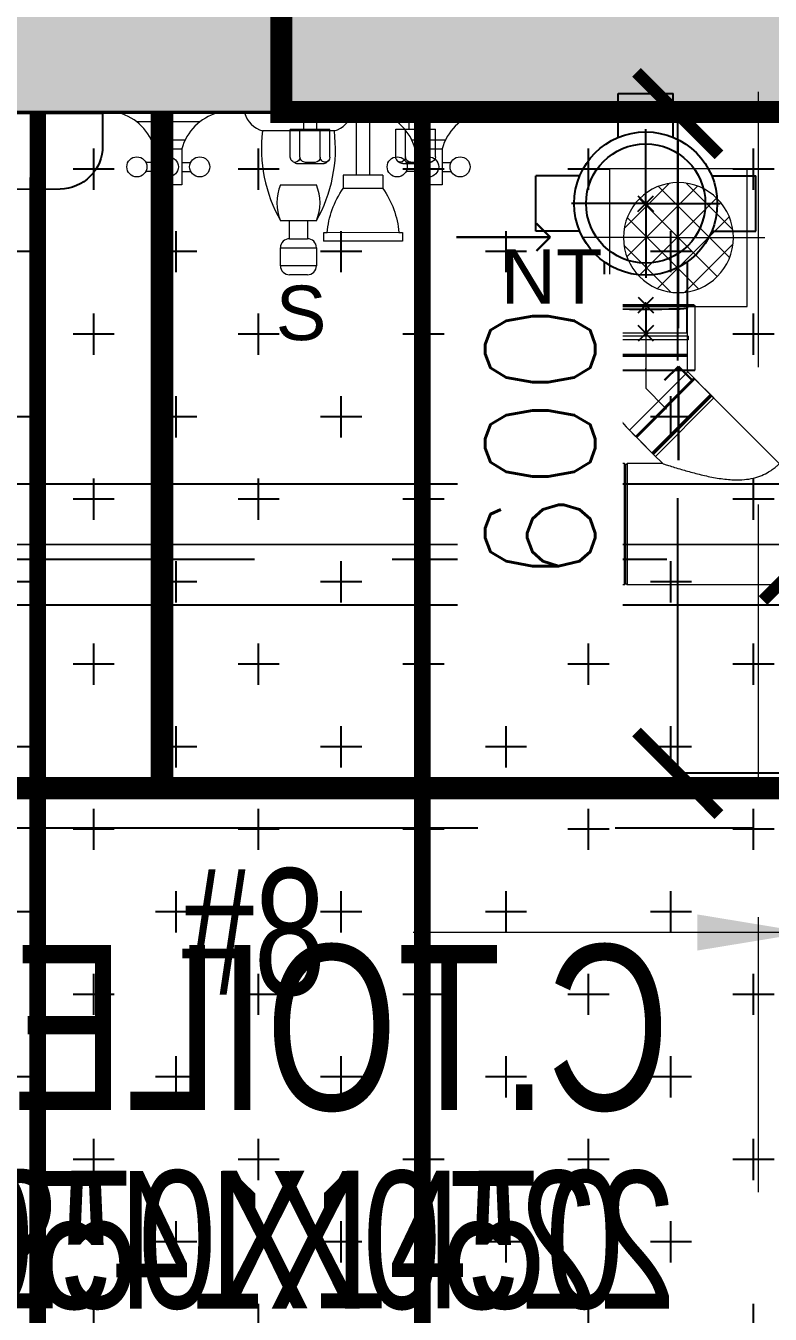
# Model space of a CAD drawing. Header units: millimetres. Extents: x 1135099 to 1230264, y -5736945 to -5695799.
# Drawn here: x 1211394 to 1212071, y -5723017 to -5721846 of the extents above; entities that cross this region are included whole.
import ezdxf
from ezdxf.lldxf.tags import DXFTag

# ---------------------------------------------------------------- set-up
doc = ezdxf.new("R2010")
doc.units = ezdxf.units.MM
doc.header["$LTSCALE"] = 1000
doc.header["$MEASUREMENT"] = 0
for name, pattern in [('2BHK-A - FRONT$1$AUDIT_D_120904163729-0', [0]), ('AUDIT_D_120904163729-0', [0]), ('T8(T9 IS SIMILAR) - DIMENSION & TEXTING$0$CENTERX2', [101.6, 63.5, -12.7, 12.7, -12.7]), ('T8(T9 IS SIMILAR) - DIMENSION & TEXTING$0$HIDDEN', [0.375, 0.25, -0.125]), ('T8(T9 IS SIMILAR) - DIMENSION & TEXTING$1$AUDIT_D_120904163729-0', [0]), ('T8(T9 IS SIMILAR)$0$$0$HIDDEN', [0.375, 0.25, -0.125]), ('T8(T9 IS SIMILAR)$0$HIDDEN', [0.375, 0.25, -0.125]), ('T8_REFUGE COLUMNS$0$CENTER2', [1.125, 0.75, -0.125, 0.125, -0.125])]:
    doc.linetypes.add(name, pattern=pattern)
doc.layers.get('0').update_dxf_attribs({"linetype": 'AUDIT_D_120904163729-0'})
for name, color, linetype, lineweight in [('2BHK-A - FRONT$0$a-Text', 4, 'Continuous', 0), ('2BHK-A - FRONT$0$a-TEXT -R SIZE', 4, 'Continuous', 0), ('2BHK-A - FRONT$1$$0$a-TOI-fixtures', 251, 'Continuous', 0), ('2BHK-A - FRONT$1$a-TOI-fixtures', 251, 'Continuous', 0), ('2BHK-A - FRONT$1$A-WALL- 160', 6, 'Continuous', 30), ('T8(T9 IS SIMILAR) - DIMENSION & TEXTING$0$FURNITURE_AR', 34, 'Continuous', 9), ('T8(T9 IS SIMILAR) - DIMENSION & TEXTING$0$U-TI-FIXTURE', 161, 'Continuous', 25), ('T8(T9 IS SIMILAR) - DIMENSION & TEXTING$0$U-TI-WS-HOT', 1, 'T8(T9 IS SIMILAR) - DIMENSION & TEXTING$0$DASHDOT', 30), ('T8(T9 IS SIMILAR) - DIMENSION & TEXTING$1$a-TEXT -R SIZE', 4, 'Continuous', 0), ('T8(T9 IS SIMILAR) - DIMENSION & TEXTING$1$R0-18-10-2014-T1-1st Podium Floor Plan$0$Text', 2, 'Continuous', 0), ('T8(T9 IS SIMILAR)$0$D&W', 8, 'Continuous', 25), ('T8(T9 IS SIMILAR)$0$SCPL BEAM', 191, 'T8(T9 IS SIMILAR)$0$$0$HIDDEN', 13)]:
    doc.layers.add(name, color=color, linetype=linetype, lineweight=lineweight)
for name, color, linetype in [('2BHK-A - FRONT$0$A-TOI SUNK 50MM', 8, 'Continuous'), ('2BHK-A - FRONT$1$A-HATCH -160', 251, '2BHK-A - FRONT$1$AUDIT_D_120904163729-0'), ('T8(T9 IS SIMILAR) - DIMENSION & TEXTING$0$A-DIMENSIONS', 2, 'T8(T9 IS SIMILAR) - DIMENSION & TEXTING$0$HIDDEN'), ('T8(T9 IS SIMILAR) - DIMENSION & TEXTING$0$A-PLUMBING', 7, 'T8(T9 IS SIMILAR) - DIMENSION & TEXTING$1$AUDIT_D_120904163729-0'), ('T8(T9 IS SIMILAR) - DIMENSION & TEXTING$0$pl-110 dia soil pipe', 1, 'Continuous'), ('T8(T9 IS SIMILAR) - DIMENSION & TEXTING$0$pl-110 dia soil pipe1', 1, 'Continuous'), ('T8(T9 IS SIMILAR) - DIMENSION & TEXTING$0$pl-75 dia waste pipe', 3, 'Continuous'), ('T8(T9 IS SIMILAR) - DIMENSION & TEXTING$0$pl-75 dia waste pipe1', 3, 'Continuous'), ('T8(T9 IS SIMILAR) - DIMENSION & TEXTING$0$PL-FITTINGS', 5, 'Continuous'), ('T8(T9 IS SIMILAR) - DIMENSION & TEXTING$0$U-TI-75MM WASTE WATER PIPE', 3, 'Continuous'), ('T8(T9 IS SIMILAR) - DIMENSION & TEXTING$0$U-TI-TEXT', 7, 'Continuous'), ('T8(T9 IS SIMILAR) - DIMENSION & TEXTING$0$U-TI-WS', 5, 'Continuous'), ('T8_REFUGE COLUMNS$0$A-CENTERLINE', 193, 'T8_REFUGE COLUMNS$0$CENTER2'), ('T8_REFUGE COLUMNS$1$A-RCC COLS', 3, 'Continuous'), ('T8_TYPICAL COLUMNS$0$A-RCC COLS', 3, 'Continuous')]:
    doc.layers.add(name, color=color, linetype=linetype)
doc.layers.add('A-RERA CARPET AREA', color=30, linetype='Continuous', plot=False)
for name, color, linetype, lineweight, true_color in [('T8(T9 IS SIMILAR) - DIMENSION & TEXTING$0$GEB-BEZUG', 2, 'Continuous', 25, 0xffff00), ('T8_REFUGE COLUMNS$1$COL-HATCH', 7, 'Continuous', 25, 0xa3a3a3), ('T8_TYPICAL COLUMNS$0$$0$COL-HATCH', 7, 'Continuous', 25, 0xa3a3a3)]:
    doc.layers.add(name, color=color, linetype=linetype, lineweight=lineweight, true_color=true_color)
doc.styles.add('2BHK-A - FRONT$0$ARIAL ARROW', font='swisscl.ttf')
doc.styles.add('2BHK-A - FRONT$1$Romans 1', font='romans.shx', dxfattribs={"height": 100})
doc.styles.add('T8(T9 IS SIMILAR) - DIMENSION & TEXTING$0$arial', font='sanss___.ttf')
doc.styles.add('T8(T9 IS SIMILAR) - DIMENSION & TEXTING$0$Romans 1', font='romans.shx', dxfattribs={"height": 100})
doc.styles.add('T8(T9 IS SIMILAR) - DIMENSION & TEXTING$1$ARIAL ARROW', font='swisscl.ttf')
doc.styles.add('T8(T9 IS SIMILAR) - DIMENSION & TEXTING$1$Tahoma', font='tahoma.ttf')
tags = doc.linetypes.add('T8(T9 IS SIMILAR) - DIMENSION & TEXTING$0$DASHDOT', pattern=[1, 0.5, -0.25, 0, -0.25]).pattern_tags.tags
tags[10:11] = [DXFTag(74, 4), DXFTag(75, 0), DXFTag(340, '0'), DXFTag(46, 1.0), DXFTag(50, 0.0), DXFTag(44, 0.0), DXFTag(45, 0.0)]
tags[8:9] = [DXFTag(74, 4), DXFTag(75, 0), DXFTag(340, '0'), DXFTag(46, 1.0), DXFTag(50, 0.0), DXFTag(44, 0.0), DXFTag(45, 0.0)]
tags[6:7] = [DXFTag(74, 4), DXFTag(75, 0), DXFTag(340, '0'), DXFTag(46, 1.0), DXFTag(50, 0.0), DXFTag(44, 0.0), DXFTag(45, 0.0)]
tags[4:5] = [DXFTag(74, 4), DXFTag(75, 0), DXFTag(340, '0'), DXFTag(46, 1.0), DXFTag(50, 0.0), DXFTag(44, 0.0), DXFTag(45, 0.0)]
doc.dimstyles.new('2BHK-A - FRONT$1$ALPINE S', dxfattribs={"dimscale": 0, "dimtxt": 100, "dimasz": 75, "dimexe": 0, "dimexo": 0, "dimgap": 75, "dimtad": 1, "dimdec": 0, "dimzin": 0, "dimdsep": 46, "dimtxsty": '2BHK-A - FRONT$1$Romans 1', "dimblk": '2BHK-A - FRONT$1$_ArchTick', "dimcen": 0.09, "dimclrd": 256, "dimclre": 256, "dimclrt": 7, "dimadec": 0, "dimazin": 0, "dimtfac": 1, "dimtdec": 0, "dimtofl": 0, "dimtmove": 1, "dimatfit": 0, "dimldrblk": '2BHK-A - FRONT$1$_Open90', "dimfxl": 1, "dimtolj": 1, "dimtzin": 0, "dimarcsym": 0})
doc.dimstyles.new('T8(T9 IS SIMILAR) - DIMENSION & TEXTING$0$ALPINE S', dxfattribs={"dimscale": 0, "dimtxt": 100, "dimasz": 75, "dimexe": 0, "dimexo": 0, "dimgap": 75, "dimtad": 1, "dimdec": 0, "dimzin": 0, "dimdsep": 46, "dimtxsty": 'T8(T9 IS SIMILAR) - DIMENSION & TEXTING$0$Romans 1', "dimblk": 'T8(T9 IS SIMILAR) - DIMENSION & TEXTING$0$_ArchTick', "dimcen": 0.09, "dimclrd": 256, "dimclre": 256, "dimclrt": 7, "dimadec": 0, "dimazin": 0, "dimtfac": 1, "dimtdec": 0, "dimtofl": 0, "dimtmove": 1, "dimatfit": 0, "dimldrblk": 'T8(T9 IS SIMILAR) - DIMENSION & TEXTING$0$_Open90', "dimfxl": 1, "dimtolj": 1, "dimtzin": 0, "dimarcsym": 0})
doc.dimstyles.new('T8(T9 IS SIMILAR) - DIMENSION & TEXTING$1$SAMATA STD', dxfattribs={"dimtxt": 100, "dimasz": 50, "dimexe": 50, "dimexo": 50, "dimgap": 10, "dimtad": 0, "dimdec": 0, "dimrnd": 5, "dimzin": 0, "dimdsep": 46, "dimtxsty": 'T8(T9 IS SIMILAR) - DIMENSION & TEXTING$1$Tahoma', "dimblk": 'T8(T9 IS SIMILAR) - DIMENSION & TEXTING$1$_Origin2', "dimcen": -50, "dimdle": 50, "dimclrd": 7, "dimclre": 7, "dimclrt": 7, "dimadec": 0, "dimazin": 0, "dimtfac": 1, "dimtdec": 0, "dimtmove": 1, "dimatfit": 3, "dimfxl": 150, "dimtfill": 1, "dimtolj": 1, "dimtzin": 0, "dimlwd": -1, "dimlwe": -1, "dimarcsym": 0})

# ---------------------------------------------------------------- blocks, each defined once
blk = doc.blocks.new('T8(T9 IS SIMILAR) - DIMENSION & TEXTING$0$_ArchTick')
at = {"color": 0, "linetype": 'ByBlock', "const_width": 0.15}
blk.add_lwpolyline([(-0.5, -0.5), (0.5, 0.5)], dxfattribs=at)
blk = doc.blocks.new('*D503')
at = {"layer": 'T8(T9 IS SIMILAR) - DIMENSION & TEXTING$0$A-DIMENSIONS', "linetype": 'T8(T9 IS SIMILAR) - DIMENSION & TEXTING$0$HIDDEN', "lineweight": -2, "transparency": 16777216}
for p, q in [((1209852.5, -5721924.4), (1209852.5, -5722330.4)), ((1212102.3, -5721924.4), (1212102.3, -5722330.4))]:
    blk.add_line(p, q, dxfattribs=at)
at = {"layer": 'T8(T9 IS SIMILAR) - DIMENSION & TEXTING$0$A-DIMENSIONS', "lineweight": -2, "transparency": 16777216}
blk.add_line((1209852.5, -5722330.4), (1212102.3, -5722330.4), dxfattribs=at)
at = {"layer": 'T8(T9 IS SIMILAR) - DIMENSION & TEXTING$0$A-DIMENSIONS', "linetype": 'ByBlock', "lineweight": -2, "transparency": 16777216, "xscale": 75, "yscale": 75, "zscale": 75, "rotation": 180}
blk.add_blockref('T8(T9 IS SIMILAR) - DIMENSION & TEXTING$0$_ArchTick', (1209852.5, -5722330.4), dxfattribs=at)
at = {"layer": 'T8(T9 IS SIMILAR) - DIMENSION & TEXTING$0$A-DIMENSIONS', "linetype": 'ByBlock', "lineweight": -2, "transparency": 16777216, "xscale": 75, "yscale": 75, "zscale": 75}
blk.add_blockref('T8(T9 IS SIMILAR) - DIMENSION & TEXTING$0$_ArchTick', (1212102.3, -5722330.4), dxfattribs=at)
at = {"layer": 'T8(T9 IS SIMILAR) - DIMENSION & TEXTING$0$A-DIMENSIONS', "color": 7, "linetype": 'ByBlock', "transparency": 16777216, "insert": (1210977.4, -5722205.4), "char_height": 100, "attachment_point": 5, "style": 'T8(T9 IS SIMILAR) - DIMENSION & TEXTING$0$Romans 1'}
blk.add_mtext('\\A1;2250', dxfattribs=at)
blk = doc.blocks.new('T8(T9 IS SIMILAR) - DIMENSION & TEXTING$0$_Open90')
at = {"color": 0, "linetype": 'ByBlock', "lineweight": -2}
for p, q in [((-0.5, 0.5), (0, 0)), ((0, 0), (-1, 0)), ((0, 0), (-0.5, -0.5))]:
    blk.add_line(p, q, dxfattribs=at)
blk = doc.blocks.new('T8(T9 IS SIMILAR) - DIMENSION & TEXTING$0$Einfügepunkt')
at = {"layer": 'T8(T9 IS SIMILAR) - DIMENSION & TEXTING$0$GEB-BEZUG'}
for p, q in [((-7.1, -7.1), (7.1, 7.1)), ((-7.1, 7.1), (7.1, -7.1))]:
    blk.add_line(p, q, dxfattribs=at)
blk = doc.blocks.new('T8(T9 IS SIMILAR) - DIMENSION & TEXTING$0$388.001.00.1_G')
at = {"layer": 'T8(T9 IS SIMILAR) - DIMENSION & TEXTING$0$U-TI-75MM WASTE WATER PIPE', "ltscale": 5}
for p, q in [((-25.1, 60.1), (-25.1, 100)), ((-25.1, 100), (25.1, 100)), ((25.1, 60.1), (25.1, 100)), ((0, 0), (0, 67.6)), ((-60.1, 25.1), (-100, 25.1)), ((-100, -25.1), (-100, 25.1)), ((60.1, 25.1), (100, 25.1)), ((100, -25.1), (100, 25.1)), ((0, 0), (-67.6, 0)), ((0, 0), (0, 2.5)), ((0, 0), (0, -67.6)), ((0, 0), (67.6, 0)), ((0, 0), (-2.5, 0)), ((0, 0), (0, -2.5)), ((0, 0), (2.5, 0)), ((-60.1, -25.1), (-100, -25.1)), ((60.1, -25.1), (100, -25.1)), ((-37.7, -53.1), (-37.7, -95)), ((37.7, -53.1), (37.7, -95))]:
    blk.add_line(p, q, dxfattribs=at)
for radius in [65.1, 54.2]:
    blk.add_circle((0, 0), radius, dxfattribs=at)
blk.add_ellipse((0, -95), major_axis=(37.7, 0), ratio=0.026177, start_param=3.141593, end_param=6.283185, dxfattribs=at)
blk.add_blockref('T8(T9 IS SIMILAR) - DIMENSION & TEXTING$0$Einfügepunkt', (0, 0), dxfattribs=at)
blk = doc.blocks.new('T8(T9 IS SIMILAR) - DIMENSION & TEXTING$0$365.045.16.1_A')
at = {"lineweight": 13, "ltscale": 25}
for p, q in [((-61.9, 8.8), (-8.8, 61.9)), ((8.3, 44.7), (-8.8, 61.9)), ((8.3, 44.7), (-44.7, -8.3)), ((-43.7, -9.4), (9.4, 43.7)), ((8.3, 43.7), (-43.7, -8.3)), ((8.3, 43.7), (8.3, 44.7)), ((8.3, 43.7), (9.4, 43.7)), ((15.5, 37.5), (9.4, 43.7)), ((-17.1, 17.1), (-18.9, 18.9)), ((0, 0), (-17.1, 17.1)), ((34.7, 16.5), (30.6, 16)), ((36.3, 12.9), (32.9, 10.3)), ((34.7, 16.5), (36.3, 12.9)), ((-44.7, -8.3), (-61.9, 8.8)), ((-9.2, 9.2), (-11, 11)), ((0, -15.5), (0, 0)), ((-43.7, -8.3), (-44.7, -8.3)), ((-43.7, -8.3), (-43.7, -9.4)), ((-37.5, -15.5), (-43.7, -9.4)), ((-37.5, -29.3), (-37.5, -15.5)), ((0, -29.3), (0, -15.5)), ((37.5, -29.3), (37.5, -15.5)), ((-36.7, -30), (-37.5, -29.3)), ((37.5, -29.3), (-37.5, -29.3)), ((-36.7, -30), (-37.5, -30.7)), ((-37.5, -50), (-37.5, -30.7)), ((-37.5, -30.7), (37.5, -30.7)), ((-36.7, -30), (36.8, -30)), ((0, -31.8), (0, -29.3)), ((36.8, -30), (37.5, -29.3)), ((36.8, -30), (37.5, -30.7)), ((37.5, -50), (37.5, -30.7)), ((-37.5, -50), (37.5, -50)), ((0, -50), (-2.5, -50)), ((0, -50), (0, -47.5)), ((0, -50), (0, -52.5)), ((0, -50), (2.5, -50))]:
    blk.add_line(p, q, dxfattribs=at)
for start, end in [(24.8604, 45), (0, 20.1396)]:
    blk.add_arc((-37.5, -15.5), 75, start, end, dxfattribs=at)
blk.add_open_spline([(32.9, 10.3), (32.9, 10.3), (32.9, 10.3), (32.8, 10.5), (32.8, 10.6), (32.6, 11), (32.4, 11.3), (32.2, 11.9), (32.1, 12.1), (31.9, 12.6), (31.8, 12.8), (31.6, 13.2), (31.6, 13.4), (31.4, 13.8), (31.3, 14), (31.1, 14.6), (31, 14.9), (30.8, 15.4), (30.7, 15.6), (30.6, 15.9), (30.6, 16), (30.6, 16)], degree=3, knots=[-0.9758327, -0.9758327, -0.9758327, -0.9758327, -0.8930469, -0.8930469, -0.7796093, -0.7796093, -0.6561479, -0.6561479, -0.5667077, -0.5667077, -0.5007206, -0.5007206, -0.4380575, -0.4380575, -0.3616519, -0.3616519, -0.247098, -0.247098, -0.1245121, -0.1245121, 0, 0, 0, 0], dxfattribs=at)
blk.add_blockref('T8(T9 IS SIMILAR) - DIMENSION & TEXTING$0$Einfügepunkt', (0, -50), dxfattribs=at)
blk = doc.blocks.new('T8(T9 IS SIMILAR) - DIMENSION & TEXTING$0$367.125.16.1_A')
at = {"lineweight": 13, "ltscale": 25}
for p, q in [((-73.7, 161.5, -0.8), (-73.7, 195.4, -0.8)), ((-73.7, 195.4, -0.8), (36.3, 195.4, -0.8)), ((36.3, 161.5, -0.8), (36.3, 195.4, -0.8)), ((-157.1, 104.1), (-104.1, 157.1)), ((-104.1, 157.1), (-83.6, 136.6)), ((-72.6, 160.4, -0.8), (-73.7, 161.5, -0.8)), ((36.3, 161.5, -0.8), (-73.7, 161.5, -0.8)), ((-72.6, 160.4, -0.8), (-73.7, 159.3, -0.8)), ((-73.7, 126.7, -0.8), (-73.7, 159.3, -0.8)), ((-73.7, 159.3, -0.8), (36.3, 159.3, -0.8)), ((35.2, 160.4, -0.8), (-72.6, 160.4, -0.8)), ((35.2, 160.4, -0.8), (36.3, 161.5, -0.8)), ((35.2, 160.4, -0.8), (36.3, 159.3, -0.8)), ((36.3, 1.5, -0.8), (36.3, 159.3, -0.8)), ((-83.6, 136.6), (-136.6, 83.6)), ((-135.1, 82.1), (-82.1, 135.1)), ((-83.6, 135.1), (-135.1, 83.6)), ((-83.6, 135.1), (-83.6, 136.6)), ((-83.6, 135.1), (-82.1, 135.1)), ((-82.1, 135.1), (-73.7, 126.7)), ((-157.1, 104.1), (-136.6, 83.6)), ((-135.1, 83.6), (-136.6, 83.6)), ((-135.1, 83.6), (-135.1, 82.1)), ((-135.1, 82.1), (-73.6, 20.6)), ((-73.7, 1.5, -0.8), (-73.7, 20.7, 0.1)), ((-72.6, 0.4, -0.8), (-73.7, 1.5, -0.8)), ((36.3, 1.5, -0.8), (-73.7, 1.5, -0.8)), ((-72.6, 0.4, -0.8), (-73.7, -0.7, -0.8)), ((-72.6, 0.4, -0.8), (35.2, 0.4, -0.8)), ((35.2, 0.4, -0.8), (36.3, 1.5, -0.8)), ((35.2, 0.4, -0.8), (36.3, -0.7, -0.8)), ((-73.7, -74.6, -0.8), (-73.7, -0.7, -0.8)), ((-73.7, -0.7, -0.8), (36.3, -0.7, -0.8)), ((36.3, -74.6, -0.8), (36.3, -0.7, -0.8)), ((-73.7, -74.6, -0.8), (36.3, -74.6, -0.8))]:
    blk.add_line(p, q, dxfattribs=at)
blk.add_open_spline([(-73.7, 126.7, 0.1), (-73.7, 126.7, 0.1), (-73.5, 126.2, 0.1), (-72.9, 124.3, 0.1), (-72.5, 123, 0.1), (-71, 118.3, 0.1), (-69.7, 114, 0.1), (-67.4, 106.3, 0.1), (-66.3, 102.4, 0.1), (-64.2, 94.2, 0.1), (-63.1, 89.9, 0.1), (-61.2, 81.1, 0.1), (-60.4, 76.6, 0.1), (-59.3, 67.7, 0.1), (-58.9, 63.3, 0.1), (-58.9, 56.2, 0.1), (-59.1, 53.3, 0.1), (-59.8, 47.7, 0.1), (-60.3, 44.9, 0.1), (-61.8, 39.7, 0.1), (-62.7, 37.2, 0.1), (-64.8, 32.9, 0.1), (-65.9, 30.9, 0.1), (-67.8, 27.9, 0.1), (-68.7, 26.6, 0.1), (-70.4, 24.4, 0.1), (-71.2, 23.5, 0.1), (-72.4, 22.1, 0.1), (-72.9, 21.5, 0.1), (-73.5, 20.8, 0.1), (-73.7, 20.7, 0.1), (-73.7, 20.7, 0.1)], degree=3, knots=[8.222625, 8.222625, 8.222625, 8.222625, 8.980345, 8.980345, 9.738065, 9.738065, 11.253506, 11.253506, 12.551442, 12.551442, 13.849378, 13.849378, 15.147314, 15.147314, 16.44525, 16.44525, 17.266568, 17.266568, 18.087887, 18.087887, 18.909205, 18.909205, 19.730524, 19.730524, 20.43574, 20.43574, 21.140957, 21.140957, 21.846174, 21.846174, 22.551391, 22.551391, 22.551391, 22.551391], dxfattribs=at)
blk.add_blockref('T8(T9 IS SIMILAR) - DIMENSION & TEXTING$0$Einfügepunkt', (-15.4, -74.6, 0.1), dxfattribs=at)
blk = doc.blocks.new('T8(T9 IS SIMILAR) - DIMENSION & TEXTING$0$365.771.16.1_A')
at = {"lineweight": 13, "ltscale": 25}
for p, q in [((-43.8, 60), (-44.5, 59.3)), ((-44.5, 56.2), (-44.5, 59.3)), ((44.5, 59.3), (-44.5, 59.3)), ((43.8, 60), (-43.8, 60)), ((-37.5, 31.7), (-37.5, 60)), ((0, 60), (0, 62.5)), ((0, 60), (0, 57.5)), ((37.5, 31.7), (37.5, 60)), ((43.8, 60), (44.5, 59.3)), ((44.5, 0.7), (44.5, 59.3)), ((-60.5, 56.2), (-44.5, 56.2)), ((-60.5, 45.8), (-60.5, 56.2)), ((-60.5, 54.7), (-44.5, 54.7)), ((-60.5, 47.3), (-44.5, 47.3)), ((-51.5, 47.4), (-44.3, 47.4)), ((-51.5, 28.4), (-51.5, 47.4)), ((-44.5, 47.3), (-44.5, 54.7)), ((-44.3, 47.4), (-44.3, 22.4)), ((0, 30.8), (0, 57.5)), ((-60.5, 45.8), (-51.5, 45.8)), ((-51.5, 28.3), (-51.5, 28.4)), ((-44.5, 22.4), (-51.5, 28.3)), ((-38.5, 28.3), (-38.5, 31.7)), ((38.5, 31.7), (-38.5, 31.7)), ((38.5, 28.3), (-38.5, 28.3)), ((-37.5, 0), (-37.5, 28.3)), ((0, 28.3), (0, 30.8)), ((0, 28.3), (0, 25.8)), ((0, 2.5), (0, 25.8)), ((37.5, 0), (37.5, 28.3)), ((38.5, 28.3), (38.5, 31.7)), ((-60.5, 14.2), (-51.5, 14.2)), ((-60.5, 3.8), (-60.5, 14.2)), ((-60.5, 12.7), (-44.5, 12.7)), ((-44.5, 22.4), (-51.5, 16.6)), ((-51.5, 16.5), (-51.5, 16.6)), ((-51.5, 12.6), (-51.5, 16.5)), ((-44.3, 12.6), (-51.5, 12.6)), ((-44.5, 22.4), (-44.3, 22.4)), ((-44.5, 5.3), (-44.5, 12.7)), ((-44.3, 22.4), (-44.3, 12.6)), ((-60.5, 5.3), (-44.5, 5.3)), ((-60.5, 3.8), (-44.5, 3.8)), ((-44.5, 0.7), (-44.5, 3.8)), ((-43.8, 0), (-44.5, 0.7)), ((44.5, 0.7), (-44.5, 0.7)), ((43.8, 0), (-43.8, 0)), ((0, 0), (0, 2.5)), ((0, 0), (0, -2.5)), ((43.8, 0), (44.5, 0.7))]:
    blk.add_line(p, q, dxfattribs=at)
at = {"lineweight": 13, "ltscale": 25, "flags": 128}
for points in [[(-44.5, 56.2), (-44.5, 56.2), (-44.5, 56.1), (-44.5, 56), (-44.5, 55.8), (-44.4, 55.6), (-44.4, 55.3), (-44.4, 55), (-44.3, 54.7), (-44.3, 54.3), (-44.3, 53.9), (-44.3, 53.5), (-44.2, 53), (-44.2, 52.6), (-44.2, 52.1), (-44.2, 51.6), (-44.2, 51.1), (-44.2, 50.6), (-44.2, 50.1), (-44.2, 49.6), (-44.2, 49.1), (-44.3, 48.6), (-44.3, 48.2), (-44.3, 47.8), (-44.3, 47.4)], [(-44.5, 47.3), (-44.5, 47.3), (-44.5, 47.4), (-44.5, 47.6), (-44.5, 47.8), (-44.4, 48.1), (-44.4, 48.4), (-44.4, 48.7), (-44.4, 49.1), (-44.4, 49.6), (-44.4, 50.1), (-44.3, 50.5), (-44.3, 51), (-44.3, 51.5), (-44.4, 51.9), (-44.4, 52.4), (-44.4, 52.9), (-44.4, 53.3), (-44.4, 53.6), (-44.4, 53.9), (-44.5, 54.2), (-44.5, 54.4), (-44.5, 54.6), (-44.5, 54.7), (-44.5, 54.7)], [(-51.5, 28.4), (-51.2, 28.2), (-50.9, 27.9), (-50.5, 27.6), (-50.2, 27.4), (-49.9, 27.1), (-49.6, 26.9), (-49.3, 26.6), (-49, 26.3), (-48.7, 26.1), (-48.4, 25.8), (-48.1, 25.6), (-47.8, 25.3), (-47.5, 25.1), (-47.2, 24.8), (-46.9, 24.6), (-46.6, 24.3), (-46.3, 24.1), (-46, 23.9), (-45.7, 23.6), (-45.5, 23.4), (-45.2, 23.1), (-44.9, 22.9), (-44.6, 22.7), (-44.3, 22.4)], [(-44.3, 22.4), (-44.6, 22.2), (-44.9, 22), (-45.2, 21.7), (-45.5, 21.5), (-45.7, 21.3), (-46, 21), (-46.3, 20.8), (-46.6, 20.5), (-46.9, 20.3), (-47.2, 20.1), (-47.5, 19.8), (-47.8, 19.6), (-48.1, 19.3), (-48.4, 19.1), (-48.7, 18.8), (-49, 18.6), (-49.3, 18.3), (-49.6, 18), (-49.9, 17.8), (-50.2, 17.5), (-50.5, 17.3), (-50.9, 17), (-51.2, 16.7), (-51.5, 16.5)], [(-44.5, 5.3), (-44.5, 5.3), (-44.5, 5.4), (-44.5, 5.6), (-44.5, 5.8), (-44.4, 6.1), (-44.4, 6.4), (-44.4, 6.7), (-44.4, 7.1), (-44.4, 7.6), (-44.4, 8.1), (-44.3, 8.5), (-44.3, 9), (-44.3, 9.5), (-44.4, 9.9), (-44.4, 10.4), (-44.4, 10.9), (-44.4, 11.3), (-44.4, 11.6), (-44.4, 11.9), (-44.5, 12.2), (-44.5, 12.4), (-44.5, 12.6), (-44.5, 12.7), (-44.5, 12.7)], [(-44.3, 12.6), (-44.3, 12.2), (-44.3, 11.8), (-44.3, 11.4), (-44.2, 10.9), (-44.2, 10.4), (-44.2, 9.9), (-44.2, 9.4), (-44.2, 8.9), (-44.2, 8.4), (-44.2, 7.9), (-44.2, 7.4), (-44.2, 7), (-44.3, 6.5), (-44.3, 6.1), (-44.3, 5.7), (-44.3, 5.3), (-44.4, 5), (-44.4, 4.7), (-44.4, 4.4), (-44.5, 4.2), (-44.5, 4), (-44.5, 3.9), (-44.5, 3.8), (-44.5, 3.8)]]:
    blk.add_lwpolyline(points, dxfattribs=at)
at = {"lineweight": 13, "ltscale": 25}
blk.add_blockref('T8(T9 IS SIMILAR) - DIMENSION & TEXTING$0$Einfügepunkt', (0, 0), dxfattribs=at)
blk = doc.blocks.new('T8(T9 IS SIMILAR) - DIMENSION & TEXTING$0$FAUCET')
at = {"layer": 'T8(T9 IS SIMILAR) - DIMENSION & TEXTING$0$FURNITURE_AR', "color": 7}
for p, q in [((-0.01, 0.18), (0.01, 0.18)), ((-0.02, 0.17), (0.02, 0.17)), ((-0.02, 0.15), (-0.02, 0.17)), ((0.02, 0.17), (0.02, 0.15)), ((0.02, 0.15), (-0.02, 0.15)), ((0.01, 0.14), (-0.01, 0.14)), ((-0.01, 0.12), (-0.01, 0.14)), ((0.01, 0.14), (0.01, 0.12)), ((-0.02, 0.12), (0.02, 0.12)), ((-0.16, 0.08), (-0.13, 0.08)), ((-0.16, 0.04), (-0.16, 0.08)), ((-0.13, 0.08), (-0.13, 0.04)), ((0.02, 0.08), (-0.02, 0.08)), ((0.13, 0.08), (0.16, 0.08)), ((0.13, 0.04), (0.13, 0.08)), ((0.16, 0.08), (0.16, 0.04)), ((-0.16, 0.065), (-0.17, 0.065)), ((-0.13, 0.065), (-0.12, 0.065)), ((0.13, 0.065), (0.12, 0.065)), ((0.16, 0.065), (0.17, 0.065)), ((-0.16, 0.055), (-0.17, 0.055)), ((-0.13, 0.055), (-0.12, 0.055)), ((0.13, 0.055), (0.12, 0.055)), ((0.16, 0.055), (0.17, 0.055)), ((-0.1258, 0.03), (-0.1639, 0.03)), ((-0.13, 0.04), (-0.16, 0.04)), ((0.1642, 0.03), (0.1261, 0.03)), ((0.16, 0.04), (0.13, 0.04)), ((-0.04, 0.02), (0.04, 0.02)), ((-0.2, 0), (-0.09, 0)), ((-0.1803, 0.01), (-0.1096, 0.01)), ((-0.06, 0), (0.06, 0)), ((0.09, 0), (0.2, 0)), ((0.1097, 0.01), (0.1804, 0.01))]:
    blk.add_line(p, q, dxfattribs=at)
for centre in [(-0.18, 0.06), (-0.145, 0.06), (-0.11, 0.06), (0.11, 0.06), (0.145, 0.06), (0.18, 0.06)]:
    blk.add_circle(centre, 0.0112, dxfattribs=at)
for centre, radius, start, end in [((-0.0103, 0.1703), 0.0097, 88.2224, 181.7776), ((0.0103, 0.1703), 0.0097, 358.2224, 91.7776), ((-0.0103, 0.1497), 0.0097, 178.2224, 271.7776), ((0.0103, 0.1497), 0.0097, 268.2224, 1.7776), ((0.12, 0.04), 0.1612, 150.2551, 187.125), ((0.0257, 0.1), 0.0498, 156.3417, 203.6583), ((-0.0257, 0.1), 0.0498, 336.3417, 23.6584), ((-0.12, 0.04), 0.1612, 352.875, 29.7449), ((-0.215, 0.055), 0.057, 285.2551, 344.7449), ((-0.075, 0.055), 0.057, 195.2551, 254.7449), ((0.075, 0.055), 0.057, 285.2551, 344.7449), ((0.215, 0.055), 0.057, 195.2551, 254.7449), ((-0.0318, -0.0082), 0.0293, 106.1502, 163.8498), ((0.0318, -0.0082), 0.0293, 16.1502, 73.8498)]:
    blk.add_arc(centre, radius, start, end, dxfattribs=at)
blk = doc.blocks.new('T8(T9 IS SIMILAR) - DIMENSION & TEXTING$0$A$C77D62699')
at = {"layer": 'T8(T9 IS SIMILAR) - DIMENSION & TEXTING$0$pl-110 dia soil pipe1'}
for p, q in [((4870.2, -8388.3, 0), (3501.4, -8387.9, 0)), ((4870.2, -8498.3, 0), (3501.4, -8497.9, 0))]:
    blk.add_line(p, q, dxfattribs=at)
at = {"layer": 'T8(T9 IS SIMILAR) - DIMENSION & TEXTING$0$pl-110 dia soil pipe1', "color": 12, "linetype": 'T8(T9 IS SIMILAR) - DIMENSION & TEXTING$0$CENTERX2'}
blk.add_line((4870.2, -8443.3, 0), (3501.4, -8442.9, 0), dxfattribs=at)
at = {"layer": 'T8(T9 IS SIMILAR) - DIMENSION & TEXTING$0$pl-75 dia waste pipe1'}
for p, q in [((4468.4, -8228.2, 0.9), (4468.4, -8251, 0.9)), ((4543.4, -8228.2, 0.9), (4543.4, -8251, 0.9))]:
    blk.add_line(p, q, dxfattribs=at)
at = {"layer": 'T8(T9 IS SIMILAR) - DIMENSION & TEXTING$0$pl-75 dia waste pipe1', "color": 12, "linetype": 'T8(T9 IS SIMILAR) - DIMENSION & TEXTING$0$CENTERX2'}
blk.add_line((4505.9, -8228.2, 0.9), (4505.9, -8251, 0.9), dxfattribs=at)
at = {"layer": 'T8(T9 IS SIMILAR) - DIMENSION & TEXTING$0$U-TI-FIXTURE', "color": 7, "elevation": 0.7}
blk.add_lwpolyline([(3973.4, -8119.9), (3801.3, -8120.8, -0.414214), (3762.2, -8082.1), (3762, -8050.9), (4011.9, -8050.9), (4012, -8080.8, -0.414214)], format="xyb", close=True, dxfattribs=at)
at = {"layer": 'T8(T9 IS SIMILAR) - DIMENSION & TEXTING$0$U-TI-WS', "lineweight": 40, "ltscale": 0.01, "const_width": 20.5}
for points, elevation in [([(4065.9, -8050.9), (4065.9, -8664.4)], 0.8), ([(2405.4, -8664.4), (5092.9, -8664.4)], 0)]:
    blk.add_lwpolyline(points, dxfattribs=dict(at, elevation=elevation))
at = {"layer": 'T8(T9 IS SIMILAR) - DIMENSION & TEXTING$0$U-TI-WS-HOT', "ltscale": 0.1, "const_width": 15}
for points, elevation in [([(5135.2, -8022.2), (5135.2, -9271.4), (3952.9, -9271.4), (3953, -8050.9)], 0.7), ([(4302.7, -8050.9), (4302.7, -9271.4)], 0.8)]:
    blk.add_lwpolyline(points, dxfattribs=dict(at, elevation=elevation))
at = {"layer": 'T8(T9 IS SIMILAR) - DIMENSION & TEXTING$0$FURNITURE_AR', "xscale": 816.4485071879512, "yscale": 816.4485071879512, "zscale": 816.4485071879512, "rotation": 180}
blk.add_blockref('T8(T9 IS SIMILAR) - DIMENSION & TEXTING$0$FAUCET', (4190.1, -8050.8, 0.8), dxfattribs=at)
at = {"layer": 'T8(T9 IS SIMILAR) - DIMENSION & TEXTING$0$pl-110 dia soil pipe', "ltscale": 0.1, "xscale": -1.000020158935082, "yscale": 1.000020158935082, "zscale": 1.000020158935082, "rotation": 90}
blk.add_blockref('T8(T9 IS SIMILAR) - DIMENSION & TEXTING$0$367.125.16.1_A', (4648.2, -8443.2, 1), dxfattribs=at)
at = {"layer": 'T8(T9 IS SIMILAR) - DIMENSION & TEXTING$0$pl-75 dia waste pipe', "xscale": -1.000020158935082, "yscale": 1.000020158935082, "zscale": 1.000020158935082, "rotation": 180}
blk.add_blockref('T8(T9 IS SIMILAR) - DIMENSION & TEXTING$0$365.771.16.1_A', (4506, -8225.2, 1), dxfattribs=at)
at = {"layer": 'T8(T9 IS SIMILAR) - DIMENSION & TEXTING$0$pl-75 dia waste pipe', "ltscale": 0.1, "xscale": 1.000020158935082, "yscale": 1.000020158935082, "zscale": 1.000020158935082, "rotation": 180}
blk.add_blockref('T8(T9 IS SIMILAR) - DIMENSION & TEXTING$0$365.045.16.1_A', (4506, -8301, 1), dxfattribs=at)
at = {"layer": 'T8(T9 IS SIMILAR) - DIMENSION & TEXTING$0$PL-FITTINGS', "xscale": 1.000020158935082, "yscale": 1.000020158935082, "zscale": 1.000020158935082}
blk.add_blockref('T8(T9 IS SIMILAR) - DIMENSION & TEXTING$0$388.001.00.1_G', (4505.9, -8133.1, 0.9), dxfattribs=at)
at = {"layer": 'T8(T9 IS SIMILAR) - DIMENSION & TEXTING$0$U-TI-TEXT', "style": 'T8(T9 IS SIMILAR) - DIMENSION & TEXTING$0$arial'}
for s, height, p in [('NT ', 49.53, (4374.2, -8224.1, 0.9)), ('S', 49.5, (4169.4, -8257.2, 0.9))]:
    blk.add_text(s, height=height, rotation=359.9999, dxfattribs=at).set_placement(p)
blk = doc.blocks.new('T8(T9 IS SIMILAR) - DIMENSION & TEXTING$1$_Origin2')
at = {"color": 0, "linetype": 'ByBlock', "lineweight": -2}
blk.add_line((-0.5, 0), (-1, 0), dxfattribs=at)
for radius in [0.5, 0.25]:
    blk.add_circle((0, 0), radius, dxfattribs=at)
blk = doc.blocks.new('*D277')
at = {"layer": 'T8(T9 IS SIMILAR) - DIMENSION & TEXTING$0$A-DIMENSIONS', "linetype": 'T8(T9 IS SIMILAR) - DIMENSION & TEXTING$0$HIDDEN', "lineweight": -2, "transparency": 16777216}
for p, q in [((1212102.3, -5721925.3), (1211987.3, -5721925.3)), ((1212102.3, -5722524.9), (1211987.3, -5722524.9))]:
    blk.add_line(p, q, dxfattribs=at)
at = {"layer": 'T8(T9 IS SIMILAR) - DIMENSION & TEXTING$0$A-DIMENSIONS', "lineweight": -2, "transparency": 16777216}
blk.add_line((1211987.3, -5722524.9), (1211987.3, -5721925.3), dxfattribs=at)
at = {"layer": 'T8(T9 IS SIMILAR) - DIMENSION & TEXTING$0$A-DIMENSIONS', "linetype": 'ByBlock', "lineweight": -2, "transparency": 16777216, "xscale": 75, "yscale": 75, "zscale": 75}
for p, rotation in [((1211987.3, -5721925.3), 90), ((1211987.3, -5722524.9), 270)]:
    blk.add_blockref('T8(T9 IS SIMILAR) - DIMENSION & TEXTING$0$_ArchTick', p, dxfattribs=dict(at, rotation=rotation))
at = {"layer": 'T8(T9 IS SIMILAR) - DIMENSION & TEXTING$0$A-DIMENSIONS', "color": 7, "linetype": 'ByBlock', "transparency": 16777216, "insert": (1211862.3, -5722225.1), "char_height": 100, "attachment_point": 5, "rotation": 90, "style": 'T8(T9 IS SIMILAR) - DIMENSION & TEXTING$0$Romans 1', "bg_fill": 3, "box_fill_scale": 1.25, "bg_fill_color": 256, "bg_fill_true_color": 13158600, "bg_fill_transparency": 0}
blk.add_mtext('\\A1;600', dxfattribs=at)
blk = doc.blocks.new('T8_REFUGE COLUMNS')
at = {"layer": 'T8_REFUGE COLUMNS$1$COL-HATCH', "linetype": 'ByBlock'}
h = blk.add_hatch(color=256, dxfattribs=at)
h.dxf.hatch_style = 1
h.paths.add_polyline_path([(1212262.1, -5721674.9), (1210752.1, -5721674.9), (1210752.1, -5721924.9), (1212262.1, -5721924.9)])
at = {"layer": 'T8_REFUGE COLUMNS$0$A-CENTERLINE'}
blk.add_line((1217431.8, -5722574.9), (1182156.9, -5722574.9), dxfattribs=at)
at = {"layer": 'T8_REFUGE COLUMNS$1$A-RCC COLS', "linetype": 'ByBlock'}
blk.add_lwpolyline([(1212262.1, -5721674.9), (1210752.1, -5721674.9), (1210752.1, -5721924.9), (1212262.1, -5721924.9)], close=True, dxfattribs=at)
blk = doc.blocks.new('T8_TYPICAL COLUMNS')
at = {"layer": 'T8_TYPICAL COLUMNS$0$$0$COL-HATCH', "linetype": 'ByBlock'}
h = blk.add_hatch(color=256, dxfattribs=at)
h.dxf.hatch_style = 1
h.paths.add_polyline_path([(1200282.2, -5721924), (1202692.3, -5721924), (1202692.3, -5721674), (1200282.2, -5721674)])
h.paths.add_polyline_path([(1209852.3, -5721674), (1212262.3, -5721674), (1212262.3, -5721924), (1209852.3, -5721924)])
at = {"layer": 'T8_TYPICAL COLUMNS$0$A-RCC COLS', "linetype": 'ByBlock'}
blk.add_lwpolyline([(1209852.3, -5721674), (1212262.3, -5721674), (1212262.3, -5721924), (1209852.3, -5721924)], close=True, dxfattribs=at)
blk.add_blockref('T8_REFUGE COLUMNS', (0, 0), dxfattribs=at)
blk = doc.blocks.new('2BHK-A - FRONT$0$$0$SH-flat-2')
at = {"layer": '2BHK-A - FRONT$1$$0$a-TOI-fixtures'}
for p, q in [((14.6, 30), (14.7, 66)), ((39.9, 65.9), (14.7, 66)), ((45.9, 36.2), (45.9, 59)), ((0.1, 54), (14.6, 54)), ((39.8, 57.2), (14.6, 57.2)), ((44.6, 43), (44.6, 52.2)), ((0.1, 42), (14.6, 42)), ((39.7, 38.7), (14.5, 38.7)), ((108.5, 35.8), (116.3, 35.8)), ((108.5, 32.4), (108.5, 35.8)), ((116.2, -36.2), (116.3, 35.8)), ((39.8, 29.9), (14.6, 30)), ((43.4, 31.6), (44.7, 33.1)), ((108.4, -32.8), (108.5, 32.4)), ((56.2, -18.1), (56.3, 17.9)), ((56.3, 17.9), (68.3, 17.9)), ((68.2, -18.1), (68.3, 17.9)), ((0, -6), (0, 6)), ((0, 6), (56.3, 5.9)), ((0, -6), (56.3, -6.1)), ((56.2, -18.1), (68.2, -18.1)), ((14.5, -30), (14.4, -66)), ((39.7, -30.1), (14.5, -30)), ((43.3, -31.7), (44.6, -33.3)), ((108.4, -32.8), (108.4, -36.2)), ((-0.1, -42), (14.4, -42)), ((39.6, -38.8), (14.4, -38.8)), ((44.4, -43.2), (44.4, -52.4)), ((45.7, -36.4), (45.7, -59.2)), ((108.4, -36.2), (116.2, -36.2)), ((-0.1, -54), (14.4, -54)), ((39.5, -57.3), (14.3, -57.3)), ((39.6, -66.1), (14.4, -66))]:
    blk.add_line(p, q, dxfattribs=at)
for centre, radius, start, end in [((39.8, 62), 4.8, 269.8776, 359.8776), ((39.9, 61.1), 4.8, 359.8776, 89.8776), ((41.1, 59), 4.8, 359.8776, 46.4449), ((39.8, 52.2), 4.8, 359.8776, 89.8776), ((39.8, 43.5), 4.8, 269.8776, 359.8776), ((39.7, 33.9), 4.8, 359.8776, 89.8776), ((41.1, 36.2), 4.8, 319.2258, 359.8776), ((39.8, 34.7), 4.8, 269.8776, 359.8776), ((114.8, -47.9), 80.5, 94.4595, 125.2375), ((115, 47.4), 80.5, 234.5177, 265.2957), ((39.6, -34), 4.8, 269.8776, 359.8776), ((39.7, -34.9), 4.8, 359.8776, 89.8776), ((40.9, -36.4), 4.8, 359.8776, 40.5294), ((39.6, -43.6), 4.8, 359.8776, 89.8776), ((39.5, -52.4), 4.8, 269.8776, 359.8776), ((39.5, -62.1), 4.8, 359.8776, 89.8776), ((39.6, -61.3), 4.8, 269.8776, 359.8776), ((40.9, -59.2), 4.8, 313.3103, 359.8776)]:
    blk.add_arc(centre, radius, start, end, dxfattribs=at)
blk = doc.blocks.new('2BHK-A - FRONT$1$_ArchTick')
at = {"color": 0, "linetype": 'ByBlock', "const_width": 0.15}
blk.add_lwpolyline([(-0.5, -0.5), (0.5, 0.5)], dxfattribs=at)
blk = doc.blocks.new('2BHK-A - FRONT$1$_Open90')
at = {"color": 0, "linetype": 'ByBlock', "lineweight": -2}
for p, q in [((-0.5, 0.5), (0, 0)), ((0, 0), (-1, 0)), ((0, 0), (-0.5, -0.5))]:
    blk.add_line(p, q, dxfattribs=at)
blk = doc.blocks.new('T8(T9 IS SIMILAR) - DIMENSION & TEXTING')
at = {"layer": 'T8(T9 IS SIMILAR) - DIMENSION & TEXTING$0$A-PLUMBING', "linetype": 'ByBlock'}
blk.add_blockref('T8(T9 IS SIMILAR) - DIMENSION & TEXTING$0$A$C77D62699', (1207452.3, -5713874), dxfattribs=at)
at = {"layer": 'T8(T9 IS SIMILAR) - DIMENSION & TEXTING$1$a-TEXT -R SIZE', "color": 2, "style": 'T8(T9 IS SIMILAR) - DIMENSION & TEXTING$1$ARIAL ARROW'}
blk.add_text('2250X1450', height=125, dxfattribs=at).set_placement((1211282.7, -5723011.1))
at = {"layer": 'T8(T9 IS SIMILAR) - DIMENSION & TEXTING$1$R0-18-10-2014-T1-1st Podium Floor Plan$0$Text', "linetype": 'ByBlock', "style": 'T8(T9 IS SIMILAR) - DIMENSION & TEXTING$1$ARIAL ARROW'}
blk.add_text('#8', height=114.75, dxfattribs=at).set_placement((1211536.4, -5722726.2, 0))
at = {"layer": 'T8(T9 IS SIMILAR) - DIMENSION & TEXTING$0$A-DIMENSIONS', "linetype": 'ByBlock'}
dim = blk.add_linear_dim(base=(1212102.3, -5722330.4), p1=(1209852.5, -5721924.4), p2=(1212102.3, -5721924.4), dimstyle='T8(T9 IS SIMILAR) - DIMENSION & TEXTING$0$ALPINE S', override={"dimscale": 1, "dimfxl": 5, "dimarcsym": 1}, dxfattribs=at)
dim.commit()
dim.dimension.update_dxf_attribs({"geometry": '*D503', "text_midpoint": (1210977.4, -5722205.4)})
at = {"layer": 'T8(T9 IS SIMILAR) - DIMENSION & TEXTING$1$R0-18-10-2014-T1-1st Podium Floor Plan$0$Text'}
blk.add_leader([(1212105, -5722669.6), (1211855.3, -5722669.6), (1211746.7, -5722669.6)], dimstyle='T8(T9 IS SIMILAR) - DIMENSION & TEXTING$1$SAMATA STD', override={"dimscale": 1, "dimasz": 100, "dimclrd": 2, "dimfxlon": 1, "dimarcsym": 1}, dxfattribs=at)
at = {"layer": 'T8(T9 IS SIMILAR) - DIMENSION & TEXTING$0$A-DIMENSIONS', "linetype": 'ByBlock'}
dim = blk.add_linear_dim(base=(1211987.3, -5721925.3), p1=(1212102.3, -5722524.9), p2=(1212102.3, -5721925.3), angle=90, dimstyle='T8(T9 IS SIMILAR) - DIMENSION & TEXTING$0$ALPINE S', override={"dimscale": 1, "dimfxl": 5, "dimtfill": 1, "dimarcsym": 1}, dxfattribs=at)
dim.commit()
dim.dimension.update_dxf_attribs({"geometry": '*D277', "text_midpoint": (1211862.3, -5722225.1)})
blk = doc.blocks.new('2BHK-A - FRONT$1$A$C1DA736AB')
at = {"layer": '2BHK-A - FRONT$1$a-TOI-fixtures', "linetype": 'ByBlock'}
for points in [[(117, 0.4, 0), (202.3, 0.4, 0)], [(81.7, -82.8, 0), (158.2, -159.9, 0)], [(0.4, -117, 0), (0.4, -202.3, 0)]]:
    blk.add_leader(points, dimstyle='2BHK-A - FRONT$1$ALPINE S', override={"dimscale": 1, "dimasz": 25, "dimtad": 0, "dimfxl": 5, "dimtfill": 1, "dimarcsym": 1}, dxfattribs=at)
blk = doc.blocks.new('2BHK-A - FRONT$1$$0$Type-A-First Floor Plan-bottom-up$0$FLOOR TRAP-flat-6')
at = {"layer": '2BHK-A - FRONT$1$$0$a-TOI-fixtures'}
h = blk.add_hatch(dxfattribs=at)
h.set_pattern_fill('ACET-2D-_USER', color=256, scale=20, angle=45, style=0, double=1, pattern_type=0)
h.set_pattern_definition([(45, (-789896.981, 5385770.066), (-14.142135624, 14.142135624), []), (135, (-789896.981, 5385770.066), (-14.142135624, -14.142135624), [])])
edge = h.paths.add_edge_path()
edge.add_arc((150, 150), 50, 0, 360)
for q in [(150, 228.6), (67.6, 150), (237.4, 150), (150, 63.6)]:
    blk.add_line((150, 150), q, dxfattribs=at)
blk.add_lwpolyline([(87.5, 212.5), (212.5, 212.5), (212.5, 87.5), (87.5, 87.5)], close=True, dxfattribs=at)
blk.add_circle((150, 150), 50, dxfattribs=at)
at = {"layer": '2BHK-A - FRONT$1$A-WALL- 160', "linetype": 'ByBlock', "rotation": 270}
blk.add_blockref('2BHK-A - FRONT$1$A$C1DA736AB', (150, 150.4), dxfattribs=at)
blk = doc.blocks.new('2BHK-A - FRONT')
at = {"layer": '2BHK-A - FRONT$0$A-TOI SUNK 50MM'}
h = blk.add_hatch(dxfattribs=at)
h.set_pattern_fill('CROSS', color=256, scale=300, style=0)
h.set_pattern_definition([(0, (0, -0.9), (75, 75), [37.5, -112.5]), (90, (18.75, -19.65), (-75, 75), [37.5, -112.5])])
h.paths.add_polyline_path([(1142149.5, -5723374.6), (1144599.5, -5723374.6), (1144599.5, -5721924.9), (1142149.5, -5721924.9)])
h.paths.add_polyline_path([(1148199.2, -5723374.6), (1145949.5, -5723374.6), (1145949.5, -5721924.9), (1148199.2, -5721924.9)])
at = {"layer": '2BHK-A - FRONT$1$A-HATCH -160', "linetype": 'ByBlock'}
h = blk.add_hatch(dxfattribs=at)
h.set_pattern_fill('ANSI32', color=256, scale=150)
h.set_pattern_definition([(45, (0, -0.55), (-39.77475644, 39.77475644), []), (45, (26.517, -0.55), (-39.77475644, 39.77475644), [])])
h.paths.add_polyline_path([(1145269.9, -5728524.2), (1145269.9, -5728684.2), (1144639.8, -5728684.2), (1144639.8, -5726829.5), (1144799.8, -5726829.5), (1144799.8, -5728524.2)])
h.paths.add_polyline_path([(1148934.5, -5727449.8), (1148934.5, -5727609.8), (1147999.5, -5727609.8), (1147999.5, -5727009.5), (1148159.5, -5727009.5), (1148159.5, -5727449.8)])
h.paths.add_polyline_path([(1147999.5, -5728684.2), (1147999.5, -5728524.2), (1147369.9, -5728524.2), (1147369.9, -5728684.2)])
edge = h.paths.add_edge_path()
edge.add_line((1151334.5, -5727449.8), (1151779.5, -5727449.8))
edge.add_line((1151779.5, -5727449.8), (1151779.5, -5727609.8))
edge.add_line((1151704.5, -5727609.8), (1151334.5, -5727609.8))
edge.add_line((1151334.5, -5727609.8), (1151334.5, -5727449.8))
h.paths.add_polyline_path([(1146264.5, -5719573.8), (1146424.5, -5719573.8), (1146424.5, -5719224.6), (1146264.5, -5719224.6)])
h.paths.add_polyline_path([(1145549.4, -5721834.4), (1145788.9, -5721834.4), (1145790, -5721674.6), (1145549.4, -5721674.6)])
h.paths.add_polyline_path([(1145949.5, -5721924.2), (1145949.5, -5722524.6), (1145789.5, -5722524.6), (1145789.5, -5721924.2)])
h.paths.add_polyline_path([(1144599.5, -5721924.6), (1144759.5, -5721924.6), (1144762, -5722524.6), (1144602, -5722524.6)])
h.paths.add_polyline_path([(1144599.5, -5723474.6), (1144599.5, -5723174.6), (1144759.5, -5723174.6), (1144759.5, -5723314.6), (1145789.5, -5723314.6), (1145789.5, -5723174.6), (1145949.5, -5723174.6), (1145949.5, -5723474.2)])
at = {"layer": '2BHK-A - FRONT$0$A-TOI SUNK 50MM'}
blk.add_lwpolyline([(1148199.2, -5723374.6), (1145949.5, -5723374.6), (1145949.5, -5721924.9), (1148199.2, -5721924.9)], close=True, dxfattribs=at)
at = {"layer": '2BHK-A - FRONT$1$$0$a-TOI-fixtures', "rotation": 270}
blk.add_blockref('2BHK-A - FRONT$0$$0$SH-flat-2', (1146349.5, -5721924.9), dxfattribs=at)
at = {"layer": '2BHK-A - FRONT$1$$0$a-TOI-fixtures', "extrusion": (0, 0, -1), "xscale": -0.9999999999999998, "zscale": -0.9999999999999998, "rotation": 270}
blk.add_blockref('2BHK-A - FRONT$1$$0$Type-A-First Floor Plan-bottom-up$0$FLOOR TRAP-flat-6', (-1146212.5, -5722187.9), dxfattribs=at)
at = {"layer": '2BHK-A - FRONT$0$a-Text', "style": '2BHK-A - FRONT$0$ARIAL ARROW'}
blk.add_text('C.TOILET', height=150, dxfattribs=at).set_placement((1146070.4, -5722830.7))
at = {"layer": '2BHK-A - FRONT$0$a-TEXT -R SIZE', "color": 2, "style": '2BHK-A - FRONT$0$ARIAL ARROW'}
blk.add_text('2250X1450', height=125, dxfattribs=at).set_placement((1146064.5, -5723011.2))
blk = doc.blocks.new('T8(T9 IS SIMILAR)')
at = {"layer": 'T8(T9 IS SIMILAR)$0$SCPL BEAM', "linetype": 'T8(T9 IS SIMILAR)$0$HIDDEN'}
blk.add_line((1212061.9, -5721905.9), (1212061.9, -5723272.6, 0), dxfattribs=at)
at = {"layer": 'T8(T9 IS SIMILAR)$0$D&W', "linetype": 'ByBlock'}
blk.add_blockref('T8_TYPICAL COLUMNS', (0, 0), dxfattribs=at)
at = {"layer": 'T8(T9 IS SIMILAR)$0$D&W', "linetype": 'ByBlock', "xscale": -1}
blk.add_blockref('2BHK-A - FRONT', (2358051.8, -0.4), dxfattribs=at)

msp = doc.modelspace()

# ---------------------------------------------------------------- linework, layer by layer
at = {"layer": 'A-RERA CARPET AREA', "const_width": 20, "elevation": 0.4}
msp.add_lwpolyline([(1207846.9, -5723373.8), (1207846.9, -5724473.8), (1210047.2, -5724473.7), (1210046.7, -5728522.5), (1213246.8, -5728523.1), (1213246.8, -5727424.2), (1216797.4, -5727424.2), (1216797.3, -5723474.1), (1215897.3, -5723474.3), (1215897.2, -5721923.9), (1213446.8, -5721923.9), (1213446.8, -5723474), (1212097.1, -5723474), (1212097.1, -5721923.8), (1211626.9, -5721923.8), (1211626.9, -5721674.5), (1210812.2, -5721674.5), (1210811.9, -5719224.1), (1208006.4, -5719224.5), (1208007, -5723373.8)], close=True, dxfattribs=at)

# ---------------------------------------------------------------- next in the draw order: block references
at = {"linetype": 'ByBlock'}
msp.add_blockref('T8(T9 IS SIMILAR)', (-1.4, 0.2, -0.6), dxfattribs=at)

# ---------------------------------------------------------------- next in the draw order: block references
msp.add_blockref('T8(T9 IS SIMILAR) - DIMENSION & TEXTING', (0, 0), dxfattribs=at)

doc.saveas('drawing.dxf')
